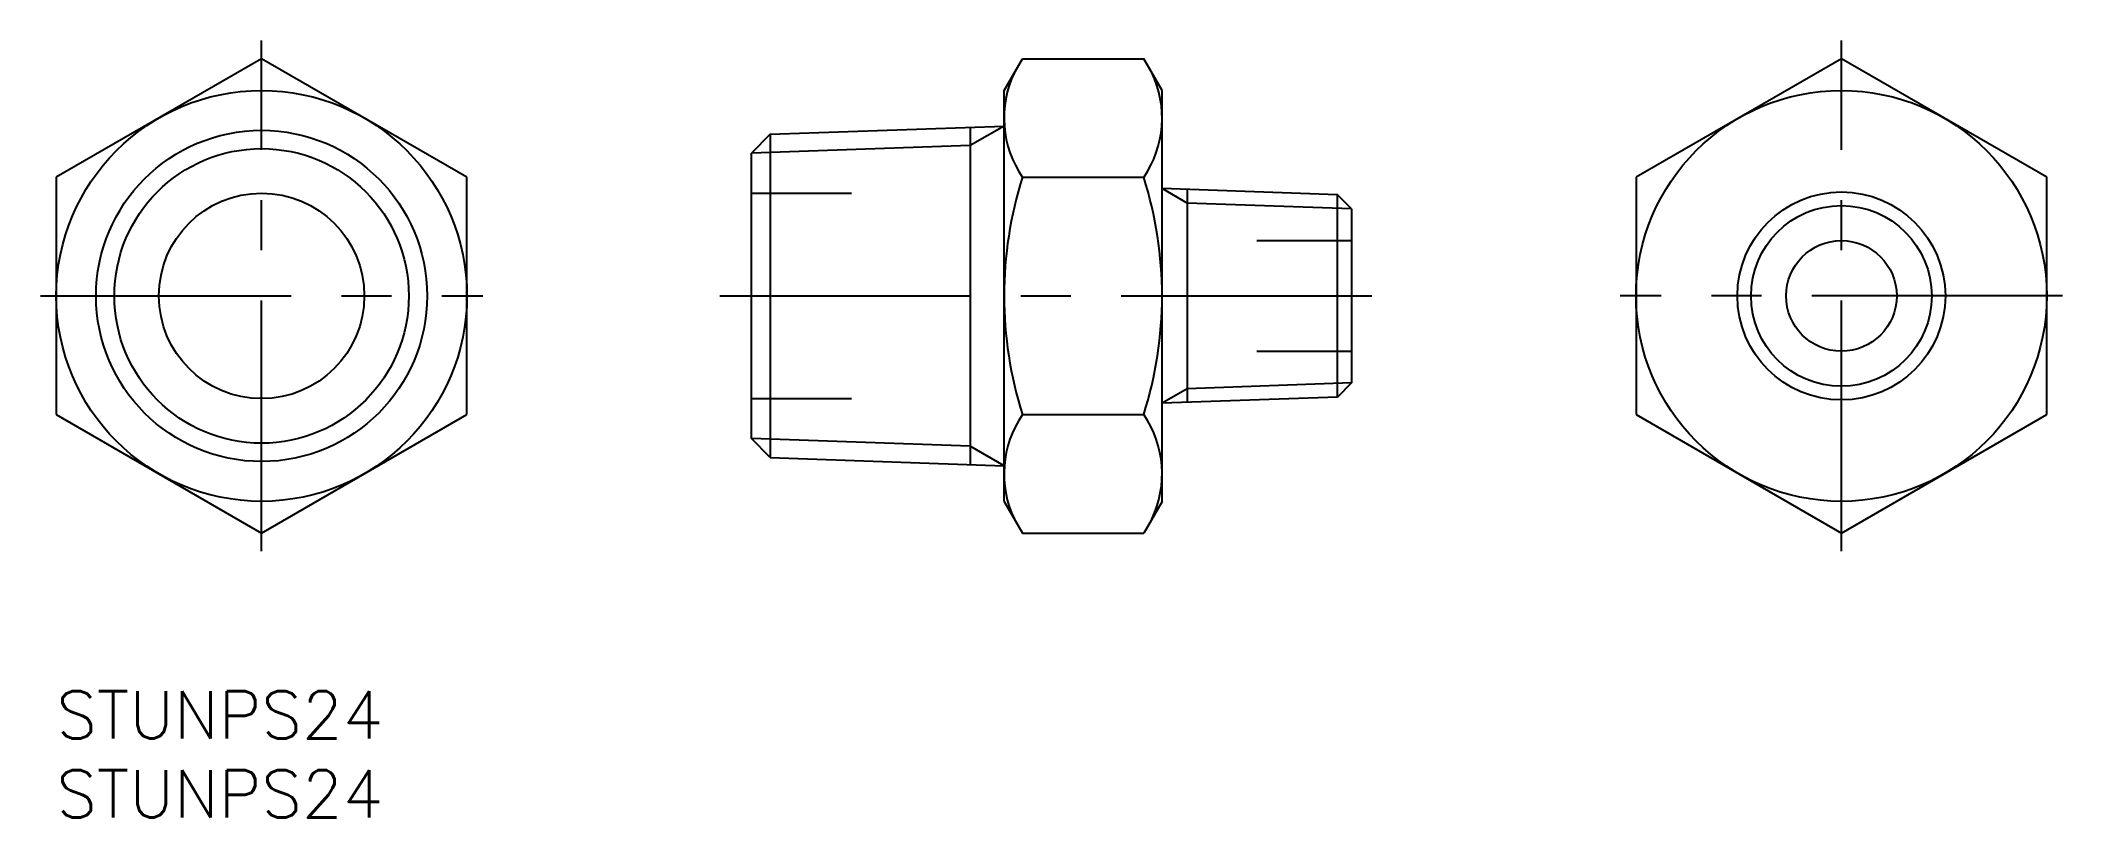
# Model space of a CAD drawing. Extents: x -1 to 127, y -8 to 41.
import ezdxf

# ---------------------------------------------------------------- set-up
doc = ezdxf.new("R2010")
doc.units = 0
doc.header["$LTSCALE"] = 0.5
doc.linetypes.add('CENTER', pattern=[50.8, 31.75, -6.35, 6.35, -6.35])
doc.linetypes.add('DASHED', pattern=[19.05, 12.7, -6.35])
for name, color, linetype in [('MSM_CENTER', 1, 'CENTER'), ('MSM_CONTINUOUS', 7, 'CONTINUOUS'), ('MSM_DASHED', 4, 'DASHED'), ('MSM_NARROW', 5, 'CONTINUOUS'), ('MSM_PART_NUMBER', 7, 'CONTINUOUS')]:
    doc.layers.add(name, color=color, linetype=linetype)
doc.styles.get("Standard").update_dxf_attribs({"font": 'txt.shx', "height": 3, "bigfont": 'bigfont.shx'})

# ---------------------------------------------------------------- blocks, each defined once
blk = doc.blocks.new('*U7')
at = {"layer": 'MSM_PART_NUMBER'}
blk.add_text('STUNPS24', height=3, dxfattribs=at).set_placement((0, -3))
blk = doc.blocks.new('*U8')
at = {"layer": 'MSM_PART_NUMBER'}
blk.add_text('STUNPS24', height=3, dxfattribs=at).set_placement((0, -8))

msp = doc.modelspace()

# ---------------------------------------------------------------- linework, layer by layer
at = {"layer": 'MSM_CENTER'}
for p, q in [((13, 8.85), (13, 41.18)), ((113, 8.85), (113, 41.18)), ((-1, 25.01), (27, 25.01)), ((42, 25.01), (84, 25.01)), ((127, 25.01), (99, 25.01))]:
    msp.add_line(p, q, dxfattribs=at)
at = {"layer": 'MSM_CONTINUOUS'}
for p, q in [((13, 40.02), (0, 32.52)), ((26, 32.52), (13, 40.02)), ((60, 38.01), (61.16, 40.02)), ((61.16, 40.02), (68.84, 40.02)), ((70, 38.01), (68.84, 40.02)), ((113, 40.02), (100, 32.52)), ((126, 32.52), (113, 40.02)), ((60, 12.01), (60, 38.01)), ((70, 12.01), (70, 38.01)), ((45.2, 35.25), (44, 34.04)), ((45.2, 35.25), (60, 35.76)), ((45.2, 35.25), (45.2, 14.78)), ((57.86, 35.69), (57.86, 14.33)), ((44, 15.98), (44, 34.04)), ((0, 32.52), (0, 17.51)), ((26, 17.51), (26, 32.52)), ((61.16, 32.52), (68.84, 32.52)), ((100, 32.52), (100, 17.51)), ((126, 17.51), (126, 32.52)), ((81.11, 31.41), (70, 31.8)), ((71.58, 31.74), (71.58, 18.28)), ((81.11, 18.61), (81.11, 31.41)), ((82, 30.52), (81.11, 31.41)), ((82, 30.52), (82, 19.5)), ((82, 19.5), (81.11, 18.61)), ((81.11, 18.61), (70, 18.22)), ((0, 17.51), (13, 10)), ((13, 10), (26, 17.51)), ((61.16, 17.51), (68.84, 17.51)), ((100, 17.51), (113, 10)), ((113, 10), (126, 17.51)), ((45.2, 14.78), (44, 15.98)), ((45.2, 14.78), (60, 14.26)), ((60, 12.01), (61.16, 10)), ((70, 12.01), (68.84, 10)), ((61.16, 10), (68.84, 10))]:
    msp.add_line(p, q, dxfattribs=at)
for centre, radius in [((13, 25.01), 13), ((113, 25.01), 13), ((13, 25.01), 10.48), ((13, 25.01), 6.5), ((113, 25.01), 6.58), ((113, 25.01), 3.5)]:
    msp.add_circle(centre, radius, dxfattribs=at)
for centre, radius, start, end in [((66.65, 36.27), 6.65, 154.3842, 214.3842), ((63.35, 36.27), 6.65, 325.6158, 25.6158), ((84.84, 25.01), 24.84, 162.412, 197.588), ((45.16, 25.01), 24.84, 342.412, 17.588), ((66.65, 13.75), 6.65, 145.6158, 205.6158), ((63.35, 13.75), 6.65, 334.3842, 34.3842)]:
    msp.add_arc(centre, radius, start, end, dxfattribs=at)
at = {"layer": 'MSM_DASHED'}
for p, q in [((44, 31.51), (52, 31.51)), ((76, 28.51), (82, 28.51)), ((76, 21.51), (82, 21.51)), ((44, 18.51), (52, 18.51))]:
    msp.add_line(p, q, dxfattribs=at)
at = {"layer": 'MSM_NARROW'}
for p, q in [((60, 35.76), (57.86, 34.53)), ((57.86, 34.53), (44, 34.04)), ((71.58, 30.89), (70, 31.8)), ((82, 30.52), (71.58, 30.89)), ((82, 19.5), (71.58, 19.13)), ((71.58, 19.13), (70, 18.22)), ((57.86, 15.5), (44, 15.98)), ((60, 14.26), (57.86, 15.5))]:
    msp.add_line(p, q, dxfattribs=at)
for centre, radius in [((13, 25.01), 9.32), ((113, 25.01), 5.72)]:
    msp.add_circle(centre, radius, dxfattribs=at)

# ---------------------------------------------------------------- block references
at = {"layer": 'MSM_CONTINUOUS'}
for name in ['*U7', '*U8']:
    msp.add_blockref(name, (0, 0), dxfattribs=at)

doc.saveas('drawing.dxf')
